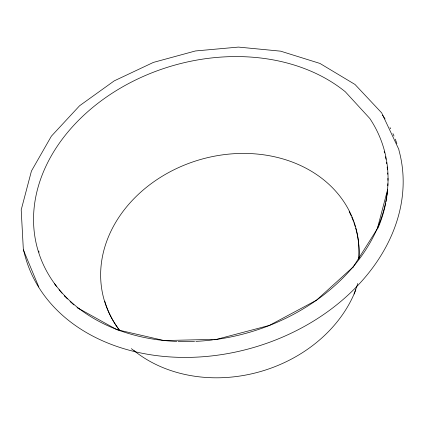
<?xml version="1.0" encoding="UTF-8"?>
<svg xmlns="http://www.w3.org/2000/svg" width="424" height="424" viewBox="0 0 424 424"><rect width="100%" height="100%" fill="white"/><g stroke="black" fill="none" stroke-linecap="round" stroke-linejoin="round"><path stroke-width="0.64" d="M387.727 189.189L377.296 228.838L353.033 267.263M354.067 294.06L357.808 283.476M353.616 266.537L316.421 300.25L269.335 325.42L216.807 339.301L164.062 340.557L116.203 329.506M78.461 308.343L117.151 329.819M78.488 308.147L79.537 308.953M131.35 348.65L135.537 351.856M38.785 286.958L23.362 249.922L21.2 209.875L31.434 171.047L51.368 136.184L79.595 105.746L114.22 80.873L153.419 62.397L195.422 50.965L238.452 47.09L280.64 51.166L319.94 63.436L354.989 84.45L381.664 112.869L398.793 149.296L399.026 150.573A194.277 149.953 -16.5 0 1 247.515 349.201A194.277 149.953 -16.5 0 1 23.58 249.821M213.781 339.783A180.253 138.717 -16.5 0 0 369.813 118.487L345.306 91.77A180.253 138.717 -16.5 0 0 57.606 145.713A180.253 138.717 -16.5 0 0 176.824 341.431M212.461 339.947A180.253 138.717 -16.5 0 1 195.883 341.357M194.558 341.415A180.253 138.717 -16.5 0 1 178.122 341.479M355.842 289.735A134.286 110.839 -16.5 0 1 133.963 350.611M355.704 228.218A130.666 107.823 -16.5 0 1 358.937 258.338M119.78 330.709A130.666 107.823 -16.5 0 1 104.749 301.12M349.191 211.709A130.666 107.823 -16.5 0 1 351.178 215.832M351.713 217.035A130.666 107.823 -16.5 0 1 353.441 221.312M353.892 222.552A130.666 107.823 -16.5 0 1 355.333 226.946M387.6 190.371A179.882 138.611 -16.5 0 1 387.033 195.385M386.858 196.651A179.882 138.611 -16.5 0 1 386.01 201.744M385.761 203.022A179.882 138.611 -16.5 0 1 378.012 228.054M78.101 308.391A179.882 138.611 -16.5 0 1 77.041 307.538M73.919 304.92A179.882 138.611 -16.5 0 1 70.898 302.222M67.506 298.978A179.882 138.611 -16.5 0 1 64.724 296.122M62.058 293.201A179.882 138.611 -16.5 0 1 59.106 289.724M56.71 286.688A179.882 138.611 -16.5 0 1 54.447 283.614M120.072 330.863A130.905 107.919 -16.5 0 1 198.713 160.034A130.905 107.919 -16.5 0 1 358.736 259.35M382.549 115.132A194.277 149.953 -16.5 0 1 385.072 118.969M390.016 127.592A194.277 149.953 -16.5 0 1 390.626 128.774M392.926 133.597A194.277 149.953 -16.5 0 1 393.997 136.051M395.253 139.152A194.277 149.953 -16.5 0 1 396.864 143.551M384.176 151.665A179.734 138.505 -16.5 0 1 384.515 152.942M385.411 156.684A179.734 138.505 -16.5 0 1 385.935 159.217M386.508 162.424A179.734 138.505 -16.5 0 1 386.714 163.717M387.154 166.977A179.734 138.505 -16.5 0 1 387.441 169.611M387.706 172.928A179.734 138.505 -16.5 0 1 387.785 174.264M387.923 178.287A179.734 138.505 -16.5 0 1 387.939 180.311M387.881 183.687A179.734 138.505 -16.5 0 1 387.801 185.717M71.047 302.211A179.734 138.505 -16.5 0 1 70.061 301.3M65.333 296.599A179.734 138.505 -16.5 0 1 64.421 295.634M39.098 252.232A179.734 138.505 -16.5 0 1 38.727 250.987"/></g></svg>
